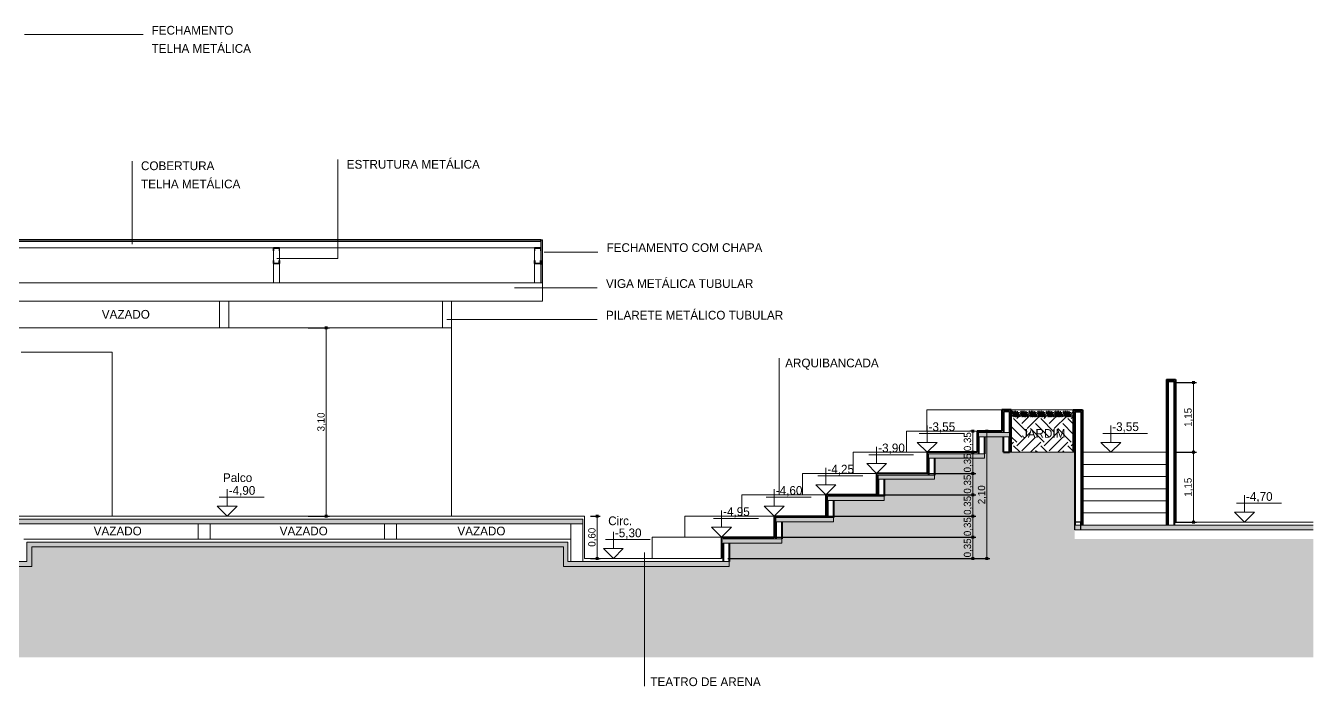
# Model space of a CAD drawing. Header units: millimetres. Extents: x 3006 to 6000, y 1661 to 3774.
# Drawn here: x 3938.85 to 3960.07, y 1769.36 to 1780.24 of the extents above; entities that cross this region are included whole.
import ezdxf

# ---------------------------------------------------------------- set-up
doc = ezdxf.new("R2010")
doc.units = ezdxf.units.MM
doc.header["$LTSCALE"] = 10
doc.linetypes.add('TT2', pattern=[0.375, 0.25, -0.125])
doc.linetypes.add('TT3', pattern=[0.25, 0.125, -0.125])
for name, color, linetype, lineweight in [('.10', 200, 'Continuous', 9), ('.10 ultra fina', 240, 'Continuous', 5), ('.15', 150, 'Continuous', 15), ('.25', 70, 'Continuous', 25), ('.40', 20, 'Continuous', 40), ('.40 Interno parede', 27, 'Continuous', 40), ('COTAS', 230, 'Continuous', 15), ('MARCAÇÕES', 230, 'Continuous', 15)]:
    doc.layers.add(name, color=color, linetype=linetype, lineweight=lineweight)
for name, color, linetype in [('.20 hachura', 185, 'Continuous'), ('ARQ-ALV-PRJ', 8, 'TT2'), ('ARQ-HTC-CON', 251, 'Continuous'), ('ARQ-PRJ', 8, 'TT3'), ('Escrita', 34, 'Continuous')]:
    doc.layers.add(name, color=color, linetype=linetype)
doc.styles.add('Texto Wilian', font='himalaya.ttf')
doc.dimstyles.new('Cota 1-75 Exter WMJ', dxfattribs={"dimtxt": 0.12, "dimasz": 0.05, "dimexe": 0.05, "dimexo": 0.1, "dimgap": 0.002, "dimtad": 1, "dimzin": 1, "dimtxsty": 'Texto Wilian', "dimblk": 'BOXFILLED', "dimcen": 2.5, "dimclrd": 230, "dimclre": 230, "dimclrt": 104, "dimazin": 0, "dimtfac": 1, "dimtix": 1, "dimtmove": 0, "dimatfit": 3, "dimfxl": 0.3, "dimfxlon": 1, "dimlwd": 20, "dimarcsym": 1})

# ---------------------------------------------------------------- blocks, each defined once
blk = doc.blocks.new('_BoxFilled')
at = {"color": 0, "linetype": 'ByBlock', "lineweight": -2}
blk.add_line((-0.5, 0), (-1, 0), dxfattribs=at)
at = {"color": 0, "linetype": 'ByBlock'}
blk.add_solid([(-0.5, 0.5), (0.5, 0.5), (-0.5, -0.5), (0.5, -0.5)], dxfattribs=at)
blk = doc.blocks.new('*D502')
at = {"layer": 'COTAS', "color": 230, "lineweight": -2, "transparency": 16777216}
for p, q in [((3943.505, 1775.261), (3943.855, 1775.261)), ((3943.505, 1772.161), (3943.855, 1772.161))]:
    blk.add_line(p, q, dxfattribs=at)
at = {"layer": 'COTAS', "color": 230, "linetype": 'Continuous', "lineweight": 20, "transparency": 16777216}
blk.add_line((3943.805, 1775.211), (3943.805, 1772.211), dxfattribs=at)
at = {"layer": 'Defpoints', "color": 0, "transparency": 16777216}
for p in [(3942.685, 1775.261), (3942.685, 1772.161), (3943.805, 1772.161)]:
    blk.add_point(p, dxfattribs=at)
at = {"layer": 'COTAS', "color": 230, "lineweight": 20, "transparency": 16777216, "xscale": 0.05, "yscale": 0.05, "zscale": 0.05}
for p, rotation in [((3943.805, 1775.261), 90), ((3943.805, 1772.161), 270)]:
    blk.add_blockref('_BoxFilled', p, dxfattribs=dict(at, rotation=rotation))
at = {"layer": 'COTAS', "color": 104, "transparency": 16777216, "insert": (3943.728, 1773.711), "char_height": 0.12, "attachment_point": 5, "rotation": 90, "style": 'Texto Wilian'}
blk.add_mtext('3,10', dxfattribs=at)
blk = doc.blocks.new('*D511')
at = {"layer": 'COTAS', "color": 230, "lineweight": -2, "transparency": 16777216}
for p, q in [((3957.795, 1774.361), (3958.145, 1774.361)), ((3957.795, 1773.211), (3958.145, 1773.211))]:
    blk.add_line(p, q, dxfattribs=at)
at = {"layer": 'COTAS', "color": 230, "linetype": 'Continuous', "lineweight": 20, "transparency": 16777216}
blk.add_line((3958.095, 1774.311), (3958.095, 1773.261), dxfattribs=at)
at = {"layer": 'Defpoints', "color": 0, "transparency": 16777216}
for p in [(3956.871, 1774.361), (3956.871, 1773.211), (3958.095, 1773.211)]:
    blk.add_point(p, dxfattribs=at)
at = {"layer": 'COTAS', "color": 230, "lineweight": 20, "transparency": 16777216, "xscale": 0.05, "yscale": 0.05, "zscale": 0.05}
for p, rotation in [((3958.095, 1774.361), 90), ((3958.095, 1773.211), 270)]:
    blk.add_blockref('_BoxFilled', p, dxfattribs=dict(at, rotation=rotation))
at = {"layer": 'COTAS', "color": 104, "transparency": 16777216, "insert": (3958.018, 1773.786), "char_height": 0.12, "attachment_point": 5, "rotation": 90, "style": 'Texto Wilian'}
blk.add_mtext('1,15', dxfattribs=at)
blk = doc.blocks.new('*D512')
at = {"layer": 'COTAS', "color": 230, "lineweight": -2, "transparency": 16777216}
for p, q in [((3957.795, 1773.211), (3958.145, 1773.211)), ((3957.795, 1772.061), (3958.145, 1772.061))]:
    blk.add_line(p, q, dxfattribs=at)
at = {"layer": 'COTAS', "color": 230, "linetype": 'Continuous', "lineweight": 20, "transparency": 16777216}
blk.add_line((3958.095, 1773.161), (3958.095, 1772.111), dxfattribs=at)
at = {"layer": 'Defpoints', "color": 0, "transparency": 16777216}
for p in [(3956.871, 1773.211), (3956.871, 1772.061), (3958.095, 1772.061)]:
    blk.add_point(p, dxfattribs=at)
at = {"layer": 'COTAS', "color": 230, "lineweight": 20, "transparency": 16777216, "xscale": 0.05, "yscale": 0.05, "zscale": 0.05}
for p, rotation in [((3958.095, 1773.211), 90), ((3958.095, 1772.061), 270)]:
    blk.add_blockref('_BoxFilled', p, dxfattribs=dict(at, rotation=rotation))
at = {"layer": 'COTAS', "color": 104, "transparency": 16777216, "insert": (3958.018, 1772.636), "char_height": 0.12, "attachment_point": 5, "rotation": 90, "style": 'Texto Wilian'}
blk.add_mtext('1,15', dxfattribs=at)
blk = doc.blocks.new('*D526')
at = {"layer": 'COTAS', "color": 230, "lineweight": -2, "ltscale": 10, "transparency": 16777216}
for p, q in [((3954.459, 1773.561), (3954.409, 1773.561)), ((3954.459, 1773.211), (3954.409, 1773.211))]:
    blk.add_line(p, q, dxfattribs=at)
at = {"layer": 'COTAS', "color": 230, "lineweight": 20, "ltscale": 10, "transparency": 16777216}
blk.add_line((3954.459, 1773.511), (3954.459, 1773.261), dxfattribs=at)
at = {"layer": 'Defpoints', "color": 0, "ltscale": 10, "transparency": 16777216}
for p in [(3954.53, 1773.561), (3954.459, 1773.211), (3954.53, 1773.211)]:
    blk.add_point(p, dxfattribs=at)
at = {"layer": 'COTAS', "color": 230, "lineweight": 20, "ltscale": 10, "transparency": 16777216, "xscale": 0.05, "yscale": 0.05, "zscale": 0.05}
for p, rotation in [((3954.459, 1773.561), 90), ((3954.459, 1773.211), 270)]:
    blk.add_blockref('_BoxFilled', p, dxfattribs=dict(at, rotation=rotation))
at = {"layer": 'COTAS', "color": 104, "ltscale": 10, "transparency": 16777216, "insert": (3954.383, 1773.386), "char_height": 0.12, "attachment_point": 5, "rotation": 90, "style": 'Texto Wilian'}
blk.add_mtext('0,35', dxfattribs=at)
blk = doc.blocks.new('*D527')
at = {"layer": 'COTAS', "color": 230, "lineweight": -2, "ltscale": 10, "transparency": 16777216}
for p, q in [((3953.806, 1773.211), (3954.509, 1773.211)), ((3953.806, 1772.861), (3954.509, 1772.861))]:
    blk.add_line(p, q, dxfattribs=at)
at = {"layer": 'COTAS', "color": 230, "lineweight": 20, "ltscale": 10, "transparency": 16777216}
blk.add_line((3954.459, 1773.161), (3954.459, 1772.911), dxfattribs=at)
at = {"layer": 'Defpoints', "color": 0, "ltscale": 10, "transparency": 16777216}
for p in [(3953.706, 1773.211), (3953.706, 1772.861), (3954.459, 1772.861)]:
    blk.add_point(p, dxfattribs=at)
at = {"layer": 'COTAS', "color": 230, "lineweight": 20, "ltscale": 10, "transparency": 16777216, "xscale": 0.05, "yscale": 0.05, "zscale": 0.05}
for p, rotation in [((3954.459, 1773.211), 90), ((3954.459, 1772.861), 270)]:
    blk.add_blockref('_BoxFilled', p, dxfattribs=dict(at, rotation=rotation))
at = {"layer": 'COTAS', "color": 104, "ltscale": 10, "transparency": 16777216, "insert": (3954.383, 1773.036), "char_height": 0.12, "attachment_point": 5, "rotation": 90, "style": 'Texto Wilian'}
blk.add_mtext('0,35', dxfattribs=at)
blk = doc.blocks.new('*D528')
at = {"layer": 'COTAS', "color": 230, "lineweight": -2, "ltscale": 10, "transparency": 16777216}
for p, q in [((3952.975, 1772.861), (3954.509, 1772.861)), ((3952.975, 1772.511), (3954.509, 1772.511))]:
    blk.add_line(p, q, dxfattribs=at)
at = {"layer": 'COTAS', "color": 230, "lineweight": 20, "ltscale": 10, "transparency": 16777216}
blk.add_line((3954.459, 1772.811), (3954.459, 1772.561), dxfattribs=at)
at = {"layer": 'Defpoints', "color": 0, "ltscale": 10, "transparency": 16777216}
for p in [(3952.875, 1772.861), (3952.875, 1772.511), (3954.459, 1772.511)]:
    blk.add_point(p, dxfattribs=at)
at = {"layer": 'COTAS', "color": 230, "lineweight": 20, "ltscale": 10, "transparency": 16777216, "xscale": 0.05, "yscale": 0.05, "zscale": 0.05}
for p, rotation in [((3954.459, 1772.861), 90), ((3954.459, 1772.511), 270)]:
    blk.add_blockref('_BoxFilled', p, dxfattribs=dict(at, rotation=rotation))
at = {"layer": 'COTAS', "color": 104, "ltscale": 10, "transparency": 16777216, "insert": (3954.383, 1772.686), "char_height": 0.12, "attachment_point": 5, "rotation": 90, "style": 'Texto Wilian'}
blk.add_mtext('0,35', dxfattribs=at)
blk = doc.blocks.new('*D529')
at = {"layer": 'COTAS', "color": 230, "lineweight": -2, "ltscale": 10, "transparency": 16777216}
for p, q in [((3951.288, 1772.161), (3954.509, 1772.161)), ((3951.288, 1771.811), (3954.509, 1771.811))]:
    blk.add_line(p, q, dxfattribs=at)
at = {"layer": 'COTAS', "color": 230, "lineweight": 20, "ltscale": 10, "transparency": 16777216}
blk.add_line((3954.459, 1772.111), (3954.459, 1771.861), dxfattribs=at)
at = {"layer": 'Defpoints', "color": 0, "ltscale": 10, "transparency": 16777216}
for p in [(3951.188, 1772.161), (3951.188, 1771.811), (3954.459, 1771.811)]:
    blk.add_point(p, dxfattribs=at)
at = {"layer": 'COTAS', "color": 230, "lineweight": 20, "ltscale": 10, "transparency": 16777216, "xscale": 0.05, "yscale": 0.05, "zscale": 0.05}
for p, rotation in [((3954.459, 1772.161), 90), ((3954.459, 1771.811), 270)]:
    blk.add_blockref('_BoxFilled', p, dxfattribs=dict(at, rotation=rotation))
at = {"layer": 'COTAS', "color": 104, "ltscale": 10, "transparency": 16777216, "insert": (3954.383, 1771.986), "char_height": 0.12, "attachment_point": 5, "rotation": 90, "style": 'Texto Wilian'}
blk.add_mtext('0,35', dxfattribs=at)
blk = doc.blocks.new('*D530')
at = {"layer": 'COTAS', "color": 230, "lineweight": -2, "ltscale": 10, "transparency": 16777216}
for p, q in [((3952.138, 1772.511), (3954.509, 1772.511)), ((3952.138, 1772.161), (3954.509, 1772.161))]:
    blk.add_line(p, q, dxfattribs=at)
at = {"layer": 'COTAS', "color": 230, "lineweight": 20, "ltscale": 10, "transparency": 16777216}
blk.add_line((3954.459, 1772.461), (3954.459, 1772.211), dxfattribs=at)
at = {"layer": 'Defpoints', "color": 0, "ltscale": 10, "transparency": 16777216}
for p in [(3952.038, 1772.511), (3952.038, 1772.161), (3954.459, 1772.161)]:
    blk.add_point(p, dxfattribs=at)
at = {"layer": 'COTAS', "color": 230, "lineweight": 20, "ltscale": 10, "transparency": 16777216, "xscale": 0.05, "yscale": 0.05, "zscale": 0.05}
for p, rotation in [((3954.459, 1772.511), 90), ((3954.459, 1772.161), 270)]:
    blk.add_blockref('_BoxFilled', p, dxfattribs=dict(at, rotation=rotation))
at = {"layer": 'COTAS', "color": 104, "ltscale": 10, "transparency": 16777216, "insert": (3954.383, 1772.336), "char_height": 0.12, "attachment_point": 5, "rotation": 90, "style": 'Texto Wilian'}
blk.add_mtext('0,35', dxfattribs=at)
blk = doc.blocks.new('*D531')
at = {"layer": 'COTAS', "color": 230, "lineweight": -2, "ltscale": 10, "transparency": 16777216}
for p, q in [((3950.42, 1771.811), (3954.509, 1771.811)), ((3950.42, 1771.461), (3954.509, 1771.461))]:
    blk.add_line(p, q, dxfattribs=at)
at = {"layer": 'COTAS', "color": 230, "lineweight": 20, "ltscale": 10, "transparency": 16777216}
blk.add_line((3954.459, 1771.761), (3954.459, 1771.511), dxfattribs=at)
at = {"layer": 'Defpoints', "color": 0, "ltscale": 10, "transparency": 16777216}
for p in [(3950.32, 1771.811), (3950.32, 1771.461), (3954.459, 1771.461)]:
    blk.add_point(p, dxfattribs=at)
at = {"layer": 'COTAS', "color": 230, "lineweight": 20, "ltscale": 10, "transparency": 16777216, "xscale": 0.05, "yscale": 0.05, "zscale": 0.05}
for p, rotation in [((3954.459, 1771.811), 90), ((3954.459, 1771.461), 270)]:
    blk.add_blockref('_BoxFilled', p, dxfattribs=dict(at, rotation=rotation))
at = {"layer": 'COTAS', "color": 104, "ltscale": 10, "transparency": 16777216, "insert": (3954.383, 1771.636), "char_height": 0.12, "attachment_point": 5, "rotation": 90, "style": 'Texto Wilian'}
blk.add_mtext('0,35', dxfattribs=at)
blk = doc.blocks.new('*D532')
at = {"layer": 'COTAS', "color": 230, "lineweight": -2, "ltscale": 10, "transparency": 16777216}
for p, q in [((3954.63, 1773.561), (3954.741, 1773.561)), ((3950.42, 1771.461), (3954.741, 1771.461))]:
    blk.add_line(p, q, dxfattribs=at)
at = {"layer": 'COTAS', "color": 230, "lineweight": 20, "ltscale": 10, "transparency": 16777216}
blk.add_line((3954.691, 1773.511), (3954.691, 1771.511), dxfattribs=at)
at = {"layer": 'Defpoints', "color": 0, "ltscale": 10, "transparency": 16777216}
for p in [(3954.53, 1773.561), (3950.32, 1771.461), (3954.691, 1771.461)]:
    blk.add_point(p, dxfattribs=at)
at = {"layer": 'COTAS', "color": 230, "lineweight": 20, "ltscale": 10, "transparency": 16777216, "xscale": 0.05, "yscale": 0.05, "zscale": 0.05}
for p, rotation in [((3954.691, 1773.561), 90), ((3954.691, 1771.461), 270)]:
    blk.add_blockref('_BoxFilled', p, dxfattribs=dict(at, rotation=rotation))
at = {"layer": 'COTAS', "color": 104, "ltscale": 10, "transparency": 16777216, "insert": (3954.615, 1772.511), "char_height": 0.12, "attachment_point": 5, "rotation": 90, "style": 'Texto Wilian'}
blk.add_mtext('2,10', dxfattribs=at)
blk = doc.blocks.new('*D533')
at = {"layer": 'COTAS', "color": 230, "lineweight": -2, "ltscale": 10, "transparency": 16777216}
for p, q in [((3948.16, 1772.161), (3948.319, 1772.161)), ((3948.16, 1771.461), (3948.319, 1771.461))]:
    blk.add_line(p, q, dxfattribs=at)
at = {"layer": 'COTAS', "color": 230, "lineweight": 20, "ltscale": 10, "transparency": 16777216}
blk.add_line((3948.269, 1772.111), (3948.269, 1771.511), dxfattribs=at)
at = {"layer": 'Defpoints', "color": 0, "ltscale": 10, "transparency": 16777216}
for p in [(3948.06, 1772.161), (3948.06, 1771.461), (3948.269, 1771.461)]:
    blk.add_point(p, dxfattribs=at)
at = {"layer": 'COTAS', "color": 230, "lineweight": 20, "ltscale": 10, "transparency": 16777216, "xscale": 0.05, "yscale": 0.05, "zscale": 0.05}
for p, rotation in [((3948.269, 1772.161), 90), ((3948.269, 1771.461), 270)]:
    blk.add_blockref('_BoxFilled', p, dxfattribs=dict(at, rotation=rotation))
at = {"layer": 'COTAS', "color": 104, "ltscale": 10, "transparency": 16777216, "insert": (3948.193, 1771.811), "char_height": 0.12, "attachment_point": 5, "rotation": 90, "style": 'Texto Wilian'}
blk.add_mtext('0,60', dxfattribs=at)

msp = doc.modelspace()

# ---------------------------------------------------------------- hatches: boundary and pattern name
at = {"layer": '.20 hachura', "true_color": 0xc2a3a3}
h = msp.add_hatch(dxfattribs=at)
h.set_pattern_fill('EARTH', color=253, scale=0.05, angle=45)
h.paths.add_polyline_path([(3956.116, 1773.811), (3955.094, 1773.811), (3955.094, 1773.211), (3956.116, 1773.211)])
h.paths.add_polyline_path([(3955.238, 1773.419), (3955.919, 1773.419), (3955.919, 1773.607), (3955.238, 1773.607)], flags=24)
h = msp.add_hatch(dxfattribs=at)
h.set_pattern_fill('EARTH', color=253, scale=0.1)
h.set_pattern_definition([(0, (0, -0.45), (0.635, 0.635), [0.635, -0.635]), (0, (0, -0.2119), (0.635, 0.635), [0.635, -0.635]), (0, (0, 0.02625), (0.635, 0.635), [0.635, -0.635]), (90, (0.0794, 0.1056), (-0.635, 0.635), [0.635, -0.635]), (90, (0.3175, 0.1056), (-0.635, 0.635), [0.635, -0.635]), (90, (0.5556, 0.1056), (-0.635, 0.635), [0.635, -0.635])])
h.paths.add_polyline_path([(3960.071, 1769.831), (3960.071, 1771.781), (3957.677, 1771.781), (3956.141, 1771.781), (3956.141, 1773.211), (3954.965, 1773.211), (3954.965, 1773.466), (3954.655, 1773.466), (3954.655, 1773.116), (3953.831, 1773.116), (3953.831, 1772.766), (3953, 1772.766), (3953, 1772.416), (3952.163, 1772.416), (3952.163, 1772.066), (3951.313, 1772.066), (3951.313, 1771.716), (3950.445, 1771.716), (3950.445, 1771.331), (3947.715, 1771.331), (3947.715, 1771.651), (3938.95, 1771.651), (3938.95, 1771.331), (3897.595, 1771.331), (3897.595, 1769.831)])
at = {"layer": 'ARQ-HTC-CON'}
for points in [[(3955.065, 1773.536), (3954.555, 1773.536), (3954.555, 1773.466), (3955.065, 1773.466)], [(3954.655, 1773.186), (3953.731, 1773.186), (3953.731, 1773.116), (3954.655, 1773.116)], [(3953.831, 1772.836), (3952.9, 1772.836), (3952.9, 1772.766), (3953.831, 1772.766)], [(3953, 1772.486), (3952.063, 1772.486), (3952.063, 1772.416), (3953, 1772.416)], [(3938.62, 1772.111), (3938.62, 1772.031), (3948.035, 1772.031), (3948.035, 1772.111)], [(3952.163, 1772.066), (3952.163, 1772.136), (3951.213, 1772.136), (3951.213, 1772.066)], [(3957.777, 1771.931), (3957.777, 1772.011), (3956.141, 1772.011), (3956.141, 1771.931)], [(3960.071, 1772.011), (3957.677, 1772.011), (3957.677, 1771.931), (3960.071, 1771.931)], [(3938.95, 1771.651), (3947.715, 1771.651), (3947.715, 1771.411), (3947.785, 1771.411), (3947.785, 1771.731), (3938.87, 1771.731), (3938.87, 1771.411), (3938.95, 1771.411)], [(3950.345, 1771.786), (3950.345, 1771.716), (3951.313, 1771.716), (3951.313, 1771.786)], [(3897.595, 1771.411), (3897.595, 1771.331), (3938.95, 1771.331), (3938.95, 1771.411)], [(3950.445, 1771.331), (3950.445, 1771.411), (3947.715, 1771.411), (3947.715, 1771.331)]]:
    msp.add_hatch(color=256, dxfattribs=at).paths.add_polyline_path(points)

# ---------------------------------------------------------------- linework, layer by layer
at = {"layer": '.10', "color": 200, "lineweight": 9}
for p, q in [((3956.116, 1773.811), (3955.094, 1773.811)), ((3954.555, 1773.536), (3954.555, 1773.466)), ((3954.555, 1773.536), (3954.555, 1773.466)), ((3955.065, 1773.536), (3954.555, 1773.536)), ((3955.065, 1773.536), (3955.065, 1773.466)), ((3955.065, 1773.466), (3954.555, 1773.466)), ((3953.731, 1773.186), (3953.731, 1773.116)), ((3954.655, 1773.186), (3953.731, 1773.186)), ((3954.655, 1773.116), (3953.731, 1773.116)), ((3954.655, 1773.186), (3954.655, 1773.116)), ((3955.065, 1773.211), (3956.141, 1773.211)), ((3957.652, 1773.211), (3956.269, 1773.211)), ((3957.652, 1773.011), (3956.269, 1773.011)), ((3952.9, 1772.836), (3952.9, 1772.766)), ((3953.831, 1772.836), (3952.9, 1772.836)), ((3953.831, 1772.766), (3952.9, 1772.766)), ((3953.831, 1772.836), (3953.831, 1772.766)), ((3957.652, 1772.811), (3956.269, 1772.811)), ((3952.063, 1772.486), (3952.063, 1772.416)), ((3953, 1772.486), (3952.063, 1772.486)), ((3953, 1772.486), (3953, 1772.416)), ((3957.652, 1772.611), (3956.269, 1772.611)), ((3953, 1772.416), (3952.063, 1772.416)), ((3957.652, 1772.411), (3956.269, 1772.411)), ((3938.595, 1772.161), (3948.06, 1772.161)), ((3938.62, 1772.111), (3948.035, 1772.111)), ((3948.035, 1772.111), (3948.035, 1772.031)), ((3948.06, 1772.161), (3948.06, 1771.461)), ((3951.213, 1772.136), (3952.163, 1772.136)), ((3951.213, 1772.066), (3951.213, 1772.136)), ((3951.213, 1772.066), (3952.163, 1772.066)), ((3952.163, 1772.136), (3952.163, 1772.066)), ((3957.652, 1772.211), (3956.269, 1772.211)), ((3938.62, 1772.031), (3948.035, 1772.031)), ((3947.835, 1771.781), (3947.835, 1772.031)), ((3948.035, 1772.031), (3948.035, 1771.411)), ((3956.141, 1772.011), (3957.777, 1772.011)), ((3956.141, 1772.011), (3956.141, 1771.931)), ((3956.141, 1771.931), (3957.777, 1771.931)), ((3957.652, 1772.011), (3956.269, 1772.011)), ((3957.677, 1772.011), (3960.071, 1772.011)), ((3957.677, 1771.931), (3960.071, 1771.931)), ((3947.835, 1771.781), (3938.82, 1771.781)), ((3938.87, 1771.411), (3938.87, 1771.731)), ((3947.785, 1771.731), (3938.87, 1771.731)), ((3938.95, 1771.331), (3938.95, 1771.651)), ((3947.715, 1771.651), (3938.95, 1771.651)), ((3947.715, 1771.651), (3947.715, 1771.331)), ((3947.785, 1771.731), (3947.785, 1771.411)), ((3947.835, 1771.781), (3947.835, 1771.411)), ((3950.345, 1771.786), (3951.313, 1771.786)), ((3950.345, 1771.716), (3951.313, 1771.716)), ((3951.313, 1771.786), (3951.313, 1771.716)), ((3897.595, 1771.411), (3938.87, 1771.411)), ((3947.785, 1771.411), (3950.445, 1771.411)), ((3948.06, 1771.461), (3950.32, 1771.461)), ((3950.445, 1771.411), (3950.445, 1771.331)), ((3897.595, 1771.331), (3938.95, 1771.331)), ((3947.715, 1771.331), (3950.445, 1771.331))]:
    msp.add_line(p, q, dxfattribs=at)
at = {"layer": '.10', "color": 108, "lineweight": 9, "true_color": 0x104711}
for p, q in [((3955.144, 1773.875), (3955.101, 1773.8)), ((3955.102, 1773.886), (3955.126, 1773.805)), ((3955.131, 1773.819), (3955.114, 1773.894)), ((3955.125, 1773.873), (3955.147, 1773.797)), ((3955.171, 1773.874), (3955.129, 1773.798)), ((3955.13, 1773.885), (3955.154, 1773.804)), ((3955.166, 1773.874), (3955.134, 1773.792)), ((3955.159, 1773.817), (3955.142, 1773.892)), ((3955.195, 1773.875), (3955.153, 1773.799)), ((3955.153, 1773.872), (3955.175, 1773.795)), ((3955.154, 1773.885), (3955.177, 1773.805)), ((3955.194, 1773.872), (3955.162, 1773.791)), ((3955.183, 1773.818), (3955.166, 1773.893)), ((3955.177, 1773.873), (3955.199, 1773.796)), ((3955.227, 1773.871), (3955.185, 1773.796)), ((3955.186, 1773.882), (3955.209, 1773.801)), ((3955.218, 1773.873), (3955.186, 1773.792)), ((3955.215, 1773.814), (3955.198, 1773.889)), ((3955.209, 1773.869), (3955.231, 1773.793)), ((3955.25, 1773.87), (3955.218, 1773.788)), ((3955.285, 1773.875), (3955.243, 1773.8)), ((3955.244, 1773.886), (3955.267, 1773.805)), ((3955.273, 1773.819), (3955.256, 1773.894)), ((3955.267, 1773.873), (3955.288, 1773.797)), ((3955.313, 1773.874), (3955.27, 1773.798)), ((3955.271, 1773.885), (3955.295, 1773.804)), ((3955.308, 1773.874), (3955.276, 1773.792)), ((3955.301, 1773.817), (3955.283, 1773.892)), ((3955.336, 1773.875), (3955.294, 1773.799)), ((3955.294, 1773.872), (3955.316, 1773.795)), ((3955.295, 1773.885), (3955.319, 1773.805)), ((3955.335, 1773.872), (3955.304, 1773.791)), ((3955.324, 1773.818), (3955.307, 1773.893)), ((3955.318, 1773.873), (3955.34, 1773.796)), ((3955.369, 1773.871), (3955.326, 1773.796)), ((3955.327, 1773.882), (3955.351, 1773.801)), ((3955.359, 1773.873), (3955.327, 1773.792)), ((3955.356, 1773.814), (3955.339, 1773.889)), ((3955.35, 1773.869), (3955.372, 1773.793)), ((3955.391, 1773.87), (3955.359, 1773.788)), ((3955.426, 1773.875), (3955.384, 1773.8)), ((3955.385, 1773.886), (3955.409, 1773.805)), ((3955.414, 1773.819), (3955.397, 1773.894)), ((3955.408, 1773.873), (3955.43, 1773.797)), ((3955.454, 1773.874), (3955.412, 1773.798)), ((3955.413, 1773.885), (3955.436, 1773.804)), ((3955.449, 1773.874), (3955.417, 1773.792)), ((3955.442, 1773.817), (3955.425, 1773.892)), ((3955.478, 1773.875), (3955.436, 1773.799)), ((3955.436, 1773.872), (3955.458, 1773.795)), ((3955.437, 1773.885), (3955.46, 1773.805)), ((3955.477, 1773.872), (3955.445, 1773.791)), ((3955.466, 1773.818), (3955.449, 1773.893)), ((3955.46, 1773.873), (3955.481, 1773.796)), ((3955.51, 1773.871), (3955.468, 1773.796)), ((3955.469, 1773.882), (3955.492, 1773.801)), ((3955.5, 1773.873), (3955.469, 1773.792)), ((3955.498, 1773.814), (3955.481, 1773.889)), ((3955.492, 1773.869), (3955.513, 1773.793)), ((3955.533, 1773.87), (3955.501, 1773.788)), ((3955.568, 1773.875), (3955.525, 1773.8)), ((3955.526, 1773.886), (3955.55, 1773.805)), ((3955.556, 1773.819), (3955.538, 1773.894)), ((3955.549, 1773.873), (3955.571, 1773.797)), ((3955.595, 1773.874), (3955.553, 1773.798)), ((3955.554, 1773.885), (3955.578, 1773.804)), ((3955.59, 1773.874), (3955.559, 1773.792)), ((3955.583, 1773.817), (3955.566, 1773.892)), ((3955.619, 1773.875), (3955.577, 1773.799)), ((3955.577, 1773.872), (3955.599, 1773.795)), ((3955.578, 1773.885), (3955.601, 1773.805)), ((3955.618, 1773.872), (3955.586, 1773.791)), ((3955.607, 1773.818), (3955.59, 1773.893)), ((3955.601, 1773.873), (3955.623, 1773.796)), ((3955.651, 1773.871), (3955.609, 1773.796)), ((3955.61, 1773.882), (3955.634, 1773.801)), ((3955.642, 1773.873), (3955.61, 1773.792)), ((3955.639, 1773.814), (3955.622, 1773.889)), ((3955.633, 1773.869), (3955.655, 1773.793)), ((3955.674, 1773.87), (3955.642, 1773.788)), ((3955.709, 1773.875), (3955.667, 1773.8)), ((3955.668, 1773.886), (3955.691, 1773.805)), ((3955.697, 1773.819), (3955.68, 1773.894)), ((3955.691, 1773.873), (3955.713, 1773.797)), ((3955.737, 1773.874), (3955.695, 1773.798)), ((3955.696, 1773.885), (3955.719, 1773.804)), ((3955.732, 1773.874), (3955.7, 1773.792)), ((3955.725, 1773.817), (3955.708, 1773.892)), ((3955.761, 1773.875), (3955.718, 1773.799)), ((3955.718, 1773.872), (3955.74, 1773.795)), ((3955.719, 1773.885), (3955.743, 1773.805)), ((3955.759, 1773.872), (3955.728, 1773.791)), ((3955.748, 1773.818), (3955.731, 1773.893)), ((3955.742, 1773.873), (3955.764, 1773.796)), ((3955.793, 1773.871), (3955.75, 1773.796)), ((3955.751, 1773.882), (3955.775, 1773.801)), ((3955.783, 1773.873), (3955.751, 1773.792)), ((3955.781, 1773.814), (3955.763, 1773.889)), ((3955.774, 1773.869), (3955.796, 1773.793)), ((3955.815, 1773.87), (3955.784, 1773.788)), ((3955.85, 1773.875), (3955.808, 1773.8)), ((3955.809, 1773.886), (3955.833, 1773.805)), ((3955.838, 1773.819), (3955.821, 1773.894)), ((3955.832, 1773.873), (3955.854, 1773.797)), ((3955.878, 1773.874), (3955.836, 1773.798)), ((3955.837, 1773.885), (3955.86, 1773.804)), ((3955.873, 1773.874), (3955.841, 1773.792)), ((3955.866, 1773.817), (3955.849, 1773.892)), ((3955.902, 1773.875), (3955.86, 1773.799)), ((3955.86, 1773.872), (3955.882, 1773.795)), ((3955.861, 1773.885), (3955.884, 1773.805)), ((3955.901, 1773.872), (3955.869, 1773.791)), ((3955.89, 1773.818), (3955.873, 1773.893)), ((3955.884, 1773.873), (3955.905, 1773.796)), ((3955.934, 1773.871), (3955.892, 1773.796)), ((3955.893, 1773.882), (3955.916, 1773.801)), ((3955.925, 1773.873), (3955.893, 1773.792)), ((3955.922, 1773.814), (3955.905, 1773.889)), ((3955.916, 1773.869), (3955.938, 1773.793)), ((3955.957, 1773.87), (3955.925, 1773.788)), ((3955.992, 1773.875), (3955.95, 1773.8)), ((3955.951, 1773.886), (3955.974, 1773.805)), ((3955.98, 1773.819), (3955.963, 1773.894)), ((3955.974, 1773.873), (3955.995, 1773.797)), ((3956.02, 1773.874), (3955.977, 1773.798)), ((3955.978, 1773.885), (3956.002, 1773.804)), ((3956.014, 1773.874), (3955.983, 1773.792)), ((3956.007, 1773.817), (3955.99, 1773.892)), ((3956.043, 1773.875), (3956.001, 1773.799)), ((3956.001, 1773.872), (3956.023, 1773.795)), ((3956.002, 1773.885), (3956.026, 1773.805)), ((3956.042, 1773.872), (3956.01, 1773.791)), ((3956.031, 1773.818), (3956.014, 1773.893)), ((3956.025, 1773.873), (3956.047, 1773.796)), ((3956.075, 1773.871), (3956.033, 1773.796)), ((3956.034, 1773.882), (3956.058, 1773.801)), ((3956.066, 1773.873), (3956.034, 1773.792)), ((3956.063, 1773.814), (3956.046, 1773.889)), ((3956.057, 1773.869), (3956.079, 1773.793)), ((3956.098, 1773.87), (3956.066, 1773.788))]:
    msp.add_line(p, q, dxfattribs=at)
at = {"layer": '.10', "color": 200, "lineweight": 9}
for points in [[(3941.692, 1772.031), (3941.892, 1772.031), (3941.892, 1771.781), (3941.692, 1771.781)], [(3944.763, 1772.031), (3944.963, 1772.031), (3944.963, 1771.781), (3944.763, 1771.781)]]:
    msp.add_lwpolyline(points, close=True, dxfattribs=at)
at = {"layer": '.10 ultra fina', "color": 240, "lineweight": 5}
for p, q in [((3954.53, 1773.561), (3953.366, 1773.561)), ((3953.366, 1773.561), (3953.366, 1773.211)), ((3953.706, 1773.211), (3952.486, 1773.211)), ((3952.486, 1773.211), (3952.486, 1772.861)), ((3952.875, 1772.861), (3951.652, 1772.861)), ((3951.652, 1772.861), (3951.652, 1772.511)), ((3952.038, 1772.511), (3950.653, 1772.511)), ((3950.653, 1772.511), (3950.653, 1772.161)), ((3951.188, 1772.161), (3949.712, 1772.161)), ((3949.712, 1772.161), (3949.712, 1771.811)), ((3949.173, 1771.811), (3949.173, 1771.461)), ((3950.32, 1771.811), (3949.173, 1771.811))]:
    msp.add_line(p, q, dxfattribs=at)
at = {"layer": '.15', "color": 150, "lineweight": 15}
for p, q in [((3947.3, 1776.579), (3938.595, 1776.579)), ((3942.932, 1776.37), (3942.932, 1776.529)), ((3943.032, 1776.529), (3943.032, 1776.37)), ((3947.239, 1776.37), (3947.239, 1776.533)), ((3947.339, 1776.579), (3947.339, 1776.683)), ((3947.339, 1776.533), (3947.339, 1776.37)), ((3942.932, 1776.32), (3942.932, 1776.004)), ((3943.032, 1776.32), (3943.032, 1776.004)), ((3947.239, 1776.32), (3947.239, 1776.004)), ((3947.339, 1776.32), (3947.339, 1776.004)), ((3947.369, 1776.004), (3938.595, 1776.004)), ((3947.369, 1776.004), (3947.369, 1775.704)), ((3947.369, 1775.704), (3938.595, 1775.704)), ((3942.047, 1775.261), (3942.047, 1775.704)), ((3942.197, 1775.261), (3942.197, 1775.704)), ((3945.719, 1775.261), (3945.719, 1775.704)), ((3945.869, 1775.261), (3945.869, 1775.704)), ((3945.869, 1775.261), (3938.595, 1775.261)), ((3945.869, 1775.261), (3945.869, 1772.161)), ((3940.274, 1774.861), (3938.774, 1774.861)), ((3940.274, 1774.861), (3940.274, 1772.161)), ((3953.703, 1773.911), (3953.703, 1773.561)), ((3954.94, 1773.911), (3953.703, 1773.911)), ((3956.116, 1773.911), (3955.094, 1773.911))]:
    msp.add_line(p, q, dxfattribs=at)
at = {"layer": '.25', "color": 70, "lineweight": 25}
for p, q in [((3947.339, 1776.713), (3938.595, 1776.713)), ((3947.332, 1776.715), (3947.369, 1776.715)), ((3947.339, 1776.683), (3947.339, 1776.713)), ((3947.369, 1776.317), (3947.369, 1776.715)), ((3947.339, 1776.683), (3938.595, 1776.683)), ((3947.331, 1776.317), (3947.369, 1776.317)), ((3947.369, 1776.004), (3947.369, 1776.317))]:
    msp.add_line(p, q, dxfattribs=at)
for points in [[(3942.932, 1776.529), (3942.935, 1776.529), (3942.935, 1776.576), (3943.029, 1776.576), (3943.029, 1776.529), (3943.032, 1776.529), (3943.032, 1776.579), (3942.932, 1776.579)], [(3947.239, 1776.529), (3947.242, 1776.529), (3947.242, 1776.576), (3947.336, 1776.576), (3947.336, 1776.529), (3947.339, 1776.529), (3947.339, 1776.579), (3947.239, 1776.579)], [(3942.932, 1776.37), (3942.935, 1776.37), (3942.935, 1776.323), (3943.029, 1776.323), (3943.029, 1776.37), (3943.032, 1776.37), (3943.032, 1776.32), (3942.932, 1776.32)], [(3947.239, 1776.37), (3947.242, 1776.37), (3947.242, 1776.323), (3947.336, 1776.323), (3947.336, 1776.37), (3947.339, 1776.37), (3947.339, 1776.32), (3947.239, 1776.32)]]:
    msp.add_lwpolyline(points, close=True, dxfattribs=at)
at = {"layer": '.40', "color": 20, "lineweight": 40}
for p, q in [((3957.652, 1774.411), (3957.802, 1774.411)), ((3957.652, 1774.411), (3957.652, 1772.011)), ((3957.802, 1774.411), (3957.802, 1772.061)), ((3954.94, 1773.911), (3954.94, 1773.561)), ((3955.094, 1773.911), (3954.94, 1773.911)), ((3955.094, 1773.211), (3955.094, 1773.911)), ((3956.116, 1773.911), (3956.116, 1773.211)), ((3956.116, 1773.911), (3956.269, 1773.911)), ((3956.269, 1773.911), (3956.269, 1772.011)), ((3954.53, 1773.561), (3954.53, 1773.211)), ((3954.94, 1773.561), (3954.53, 1773.561)), ((3954.965, 1773.211), (3954.965, 1773.466)), ((3955.065, 1773.211), (3955.065, 1773.466)), ((3953.706, 1773.211), (3953.706, 1772.861)), ((3954.53, 1773.211), (3953.706, 1773.211)), ((3954.965, 1773.211), (3955.065, 1773.211)), ((3952.875, 1772.861), (3952.875, 1772.511)), ((3953.706, 1772.861), (3952.875, 1772.861)), ((3952.875, 1772.511), (3952.038, 1772.511)), ((3952.038, 1772.511), (3952.038, 1772.161)), ((3951.188, 1772.161), (3952.038, 1772.161)), ((3951.188, 1772.161), (3951.188, 1771.811)), ((3950.32, 1771.811), (3951.188, 1771.811)), ((3950.32, 1771.811), (3950.32, 1771.461))]:
    msp.add_line(p, q, dxfattribs=at)
at = {"layer": '.40 Interno parede', "color": 27}
for p, q in [((3957.677, 1774.386), (3957.777, 1774.386)), ((3957.677, 1774.386), (3957.677, 1772.011)), ((3957.777, 1774.386), (3957.777, 1772.011)), ((3954.965, 1773.886), (3954.965, 1773.536)), ((3955.065, 1773.886), (3954.965, 1773.886)), ((3955.065, 1773.886), (3955.065, 1773.536)), ((3956.141, 1773.886), (3956.141, 1772.011)), ((3956.141, 1773.886), (3956.244, 1773.886)), ((3956.244, 1773.886), (3956.244, 1772.011)), ((3954.555, 1773.466), (3954.555, 1773.186)), ((3954.655, 1773.466), (3954.655, 1773.186)), ((3953.731, 1773.116), (3953.731, 1772.836)), ((3953.831, 1773.116), (3953.831, 1772.836)), ((3952.9, 1772.766), (3952.9, 1772.486)), ((3953, 1772.766), (3953, 1772.486)), ((3952.063, 1772.416), (3952.063, 1772.136)), ((3952.163, 1772.416), (3952.163, 1772.136)), ((3951.213, 1772.066), (3951.213, 1771.786)), ((3951.313, 1772.066), (3951.313, 1771.786)), ((3950.345, 1771.716), (3950.345, 1771.411)), ((3950.445, 1771.716), (3950.445, 1771.411))]:
    msp.add_line(p, q, dxfattribs=at)
at = {"layer": 'ARQ-ALV-PRJ'}
for p, q in [((3956.141, 1771.931), (3956.141, 1772.061)), ((3956.241, 1771.931), (3956.241, 1772.061))]:
    msp.add_line(p, q, dxfattribs=at)
at = {"layer": 'ARQ-PRJ'}
msp.add_line((3956.241, 1772.061), (3956.141, 1772.061), dxfattribs=at)
at = {"layer": 'COTAS'}
msp.add_line((3957.802, 1772.061), (3960.071, 1772.061), dxfattribs=at)
at = {"layer": 'MARCAÇÕES'}
for p, q in [((3953.706, 1773.375), (3953.706, 1773.653)), ((3956.733, 1773.375), (3956.733, 1773.653)), ((3953.574, 1773.522), (3954.314, 1773.522)), ((3956.602, 1773.522), (3957.341, 1773.522)), ((3952.744, 1773.172), (3953.484, 1773.172)), ((3952.875, 1773.025), (3952.875, 1773.303)), ((3952.038, 1772.675), (3952.038, 1772.953)), ((3951.906, 1772.822), (3952.646, 1772.822)), ((3942.039, 1772.472), (3942.779, 1772.472)), ((3942.17, 1772.325), (3942.17, 1772.603)), ((3951.056, 1772.472), (3951.796, 1772.472)), ((3951.188, 1772.325), (3951.188, 1772.603)), ((3958.937, 1772.225), (3958.937, 1772.503)), ((3950.32, 1771.975), (3950.32, 1772.253)), ((3958.805, 1772.372), (3959.545, 1772.372)), ((3950.188, 1772.122), (3950.928, 1772.122)), ((3948.536, 1771.625), (3948.536, 1771.903)), ((3948.404, 1771.772), (3949.144, 1771.772))]:
    msp.add_line(p, q, dxfattribs=at)
for points in [[(3953.706, 1773.211), (3953.87, 1773.375), (3953.541, 1773.375)], [(3956.733, 1773.211), (3956.897, 1773.375), (3956.569, 1773.375)], [(3952.875, 1772.861), (3953.04, 1773.025), (3952.711, 1773.025)], [(3952.038, 1772.511), (3952.202, 1772.675), (3951.873, 1772.675)], [(3942.17, 1772.161), (3942.335, 1772.325), (3942.006, 1772.325)], [(3951.188, 1772.161), (3951.352, 1772.325), (3951.024, 1772.325)], [(3958.937, 1772.061), (3959.101, 1772.225), (3958.772, 1772.225)], [(3950.32, 1771.811), (3950.484, 1771.975), (3950.156, 1771.975)], [(3948.536, 1771.461), (3948.7, 1771.625), (3948.372, 1771.625)]]:
    msp.add_lwpolyline(points, close=True, dxfattribs=at)

# ---------------------------------------------------------------- texts
at = {"layer": 'Escrita', "style": 'Texto Wilian'}
for s, p in [('FECHAMENTO', (3940.926, 1780.094)), ('TELHA METÁLICA', (3940.926, 1779.794)), ('COBERTURA', (3940.751, 1777.861)), ('ESTRUTURA METÁLICA', (3944.142, 1777.885)), ('TELHA METÁLICA', (3940.751, 1777.561)), ('FECHAMENTO COM CHAPA', (3948.424, 1776.512)), ('VIGA METÁLICA TUBULAR', (3948.414, 1775.92)), ('VAZADO', (3940.105, 1775.413)), ('PILARETE METÁLICO TUBULAR', (3948.414, 1775.399)), ('ARQUIBANCADA', (3951.368, 1774.611)), ('-3,55', (3953.731, 1773.561)), ('JARDIM', (3955.269, 1773.45)), ('-3,55', (3956.758, 1773.561)), ('-3,90', (3952.901, 1773.211)), ('-4,25', (3952.063, 1772.861)), ('Palco ', (3942.102, 1772.721)), ('-4,90', (3942.196, 1772.511)), ('-4,60', (3951.213, 1772.511)), ('-4,70', (3958.962, 1772.411)), ('-4,95', (3950.345, 1772.161)), ('Circ.', (3948.451, 1772.01)), ('VAZADO', (3939.971, 1771.842)), ('VAZADO', (3943.037, 1771.842)), ('VAZADO', (3945.966, 1771.842)), ('-5,30', (3948.561, 1771.811)), ('TEATRO DE ARENA', (3949.146, 1769.358))]:
    msp.add_text(s, height=0.144, dxfattribs=at).set_placement(p)

# ---------------------------------------------------------------- dimensions: what is measured, and where the dimension line sits
at = {"layer": 'COTAS'}
for base, p1, p2, picture, middle in [((3943.805, 1772.161), (3942.685, 1775.261), (3942.685, 1772.161), '*D502', (3943.728, 1773.711)), ((3958.095, 1773.211), (3956.871, 1774.361), (3956.871, 1773.211), '*D511', (3958.018, 1773.786)), ((3958.095, 1772.061), (3956.871, 1773.211), (3956.871, 1772.061), '*D512', (3958.018, 1772.636))]:
    dim = msp.add_linear_dim(base=base, p1=p1, p2=p2, angle=90, dimstyle='Cota 1-75 Exter WMJ', override={"dimtmove": 1}, dxfattribs=at)
    dim.commit()
    dim.dimension.update_dxf_attribs({"geometry": picture, "text_midpoint": middle})
at = {"layer": 'COTAS', "ltscale": 10}
for base, p1, p2, picture, middle in [((3954.691, 1771.461), (3954.53, 1773.561), (3950.32, 1771.461), '*D532', (3954.615, 1772.511)), ((3954.459, 1773.211), (3954.53, 1773.561), (3954.53, 1773.211), '*D526', (3954.383, 1773.386)), ((3954.459, 1772.861), (3953.706, 1773.211), (3953.706, 1772.861), '*D527', (3954.383, 1773.036)), ((3954.459, 1772.511), (3952.875, 1772.861), (3952.875, 1772.511), '*D528', (3954.383, 1772.686)), ((3954.459, 1772.161), (3952.038, 1772.511), (3952.038, 1772.161), '*D530', (3954.383, 1772.336)), ((3954.459, 1771.811), (3951.188, 1772.161), (3951.188, 1771.811), '*D529', (3954.383, 1771.986)), ((3954.459, 1771.461), (3950.32, 1771.811), (3950.32, 1771.461), '*D531', (3954.383, 1771.636))]:
    dim = msp.add_linear_dim(base=base, p1=p1, p2=p2, angle=90, dimstyle='Cota 1-75 Exter WMJ', override={"dimfxl": 5}, dxfattribs=at)
    dim.commit()
    dim.dimension.update_dxf_attribs({"geometry": picture, "text_midpoint": middle})
dim = msp.add_linear_dim(base=(3948.269, 1771.461), p1=(3948.06, 1772.161), p2=(3948.06, 1771.461), angle=90, text='0,60', dimstyle='Cota 1-75 Exter WMJ', override={"dimfxl": 5}, dxfattribs=at)
dim.commit()
dim.dimension.update_dxf_attribs({"geometry": '*D533', "text_midpoint": (3948.193, 1771.811)})

# ---------------------------------------------------------------- leaders
at = {"layer": 'MARCAÇÕES'}
for points in [[(3938.831, 1780.094), (3940.789, 1780.094)], [(3940.605, 1776.64), (3940.605, 1778.011)], [(3942.988, 1776.404), (3943.996, 1776.404), (3943.996, 1778.035)], [(3947.393, 1776.512), (3948.278, 1776.512)], [(3946.907, 1775.92), (3948.268, 1775.92)], [(3945.79, 1775.399), (3948.268, 1775.399)], [(3951.27, 1772.511), (3951.27, 1774.761)], [(3949.048, 1771.559), (3949.048, 1769.358)]]:
    msp.add_leader(points, dimstyle='Cota 1-75 Exter WMJ', override={"dimtmove": 1}, dxfattribs=at)

doc.saveas('drawing.dxf')
